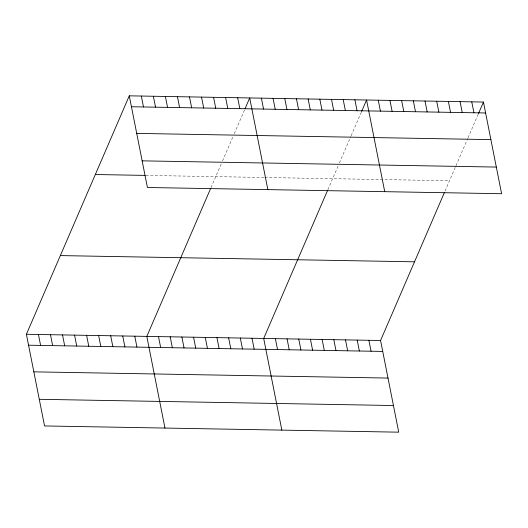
<?xml version="1.0" encoding="UTF-8"?>
<svg xmlns="http://www.w3.org/2000/svg" width="528" height="528" viewBox="0 0 528 528"><rect width="100%" height="100%" fill="white"/><g stroke="black" fill="none" stroke-linecap="round" stroke-linejoin="round"><path stroke-width="0.4" stroke-dasharray="2.64 1.98" d="M210.976 187.691L221.615 163.04M222.539 160.895L233.343 135.861M234.267 133.716L244.761 109.388M327.855 189.743L338.798 164.38M339.412 162.947L350.83 136.481M351.14 135.769L361.324 112.16M445.045 191.057L455.671 166.432M455.981 165.719L467.709 138.534M468.019 137.821L478.203 114.213M145.906 175.408L264.053 177.481M264.838 177.494L449.5 180.741"/><path stroke-width="0.79" d="M444.411 192.535L380.569 340.501L398.719 432.168L44.55 425.944L26.4 334.277L129.281 95.832L483.45 102.056L501.6 193.723L147.431 187.499L129.281 95.832M210.659 188.423L146.817 336.395L164.967 428.063M245.071 108.676L249.698 97.944L267.848 189.611M327.538 190.483L263.69 338.448L281.846 430.115M361.634 111.448L366.571 99.997L384.727 191.671M478.513 113.5L483.45 102.056M131.446 106.748L485.608 112.972M136.719 133.399L490.888 139.623M142.157 160.849L496.327 167.072M95.33 174.517L145.101 175.395M60.35 255.592L414.52 261.815M26.4 334.277L380.569 340.501M28.565 345.2L382.727 351.424M33.838 371.844L388.007 378.068M39.277 399.3L393.446 405.524M471.761 101.851L473.926 112.768M460.073 101.64L462.238 112.563M448.384 101.435L450.549 112.358M436.696 101.231L438.86 112.154M425.014 101.026L427.172 111.949M413.325 100.822L415.483 111.738M401.636 100.617L403.801 111.533M389.948 100.412L392.113 111.329M378.259 100.208L380.424 111.124M354.889 99.792L357.047 110.715M343.2 99.587L345.358 110.51M331.511 99.383L333.67 110.306M368.881 340.296L371.045 351.212M319.823 99.178L321.988 110.095M357.192 340.091L359.357 351.008M308.134 98.974L310.299 109.89M345.503 339.887L347.668 350.803M296.446 98.769L298.61 109.685M333.821 339.682L335.98 350.599M284.764 98.564L286.922 109.481M322.133 339.478L324.291 350.394M273.075 98.36L275.233 109.276M310.444 339.266L312.602 350.189M261.386 98.149L263.545 109.072M298.756 339.062L300.92 349.985M287.067 338.857L289.232 349.78M237.659 97.733L239.818 108.656M275.378 338.653L277.543 349.569M225.614 97.522L227.779 108.445M213.576 97.31L215.734 108.233M252.008 338.243L254.166 349.16M201.531 97.099L203.696 108.016M240.319 338.039L242.477 348.955M189.486 96.888L191.651 107.804M228.631 337.834L230.795 348.751M177.448 96.677L179.612 107.593M216.942 337.623L219.107 348.546M165.403 96.466L167.567 107.382M205.253 337.418L207.418 348.341M153.364 96.254L155.529 107.171M193.565 337.214L195.73 348.137M141.319 96.043L143.484 106.96M181.883 337.009L184.041 347.932M170.194 336.805L172.352 347.721M158.506 336.6L160.664 347.516M134.779 336.184L136.937 347.101M122.734 335.973L124.898 346.889M110.695 335.762L112.853 346.678M98.65 335.544L100.815 346.467M86.612 335.333L88.77 346.256M74.567 335.122L76.732 346.045M62.528 334.91L64.687 345.833M50.483 334.699L52.648 345.622M38.445 334.488L40.603 345.411"/></g></svg>
